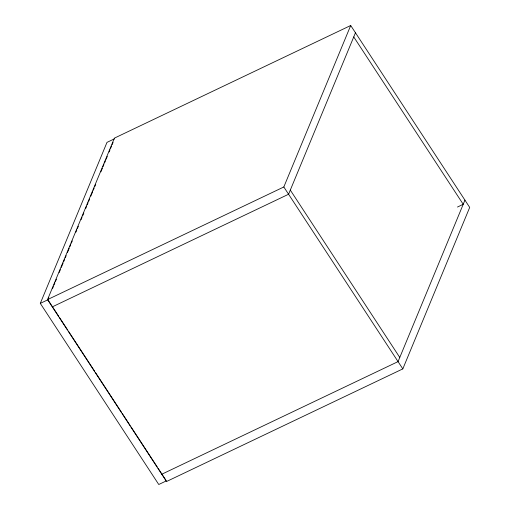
<?xml version="1.0" encoding="UTF-8"?>
<svg xmlns="http://www.w3.org/2000/svg" width="510" height="510" viewBox="0 0 510 510"><rect width="100%" height="100%" fill="white"/><g stroke="black" fill="none" stroke-linecap="round" stroke-linejoin="round"><path stroke-width="0.76" d="M166.362 480.879L158.763 484.5L40.303 303.386L106.992 142.379L114.591 138.758M47.538 299.593L114.418 138.127L350.708 25.5L469.697 207.417L402.817 368.889L166.528 481.517L47.538 299.593L283.821 186.972L350.708 25.5M40.303 303.386L47.895 299.772L48.807 297.566M52.466 288.743L53.378 286.537M53.983 285.065L54.901 282.859M55.507 281.386L56.425 279.18M59.16 272.57L60.384 269.624M61.296 267.418L63.119 263.007M63.731 261.541L64.642 259.335M65.254 257.862L66.166 255.657M67.384 252.718L69.213 248.306M69.819 246.834L70.737 244.628M71.343 243.155L72.261 240.956M75.913 232.133L76.825 229.927M77.437 228.454L78.349 226.249M81.09 219.631L82.002 217.426M82.614 215.953L83.831 213.014M85.654 208.603L86.573 206.397M87.178 204.931L88.096 202.725M88.702 201.252L89.613 199.047M90.831 196.108L92.661 191.696M93.273 190.224L94.184 188.018M94.79 186.545L95.708 184.34M100.884 171.844L102.408 168.166M103.014 166.7L103.932 164.494M104.537 163.021L105.449 160.816M106.061 159.343L107.278 156.404M109.108 151.993L110.02 149.787M110.625 148.314L111.543 146.109M112.149 144.642L113.067 142.437M355.464 32.774L288.583 194.246L52.294 306.873M464.942 200.143L398.055 361.615L161.766 474.236M457.476 207.034L463.22 204.293L353.749 36.93M290.305 190.096L399.776 357.459M283.821 186.972L402.817 368.889M47.895 299.772L58.784 316.417M59.657 317.749L67.492 329.734M68.365 331.067L94.497 371.012M95.37 372.345L121.501 412.297M122.368 413.629L130.209 425.614M131.083 426.947L157.214 466.899M158.087 468.231L165.922 480.216"/></g></svg>
